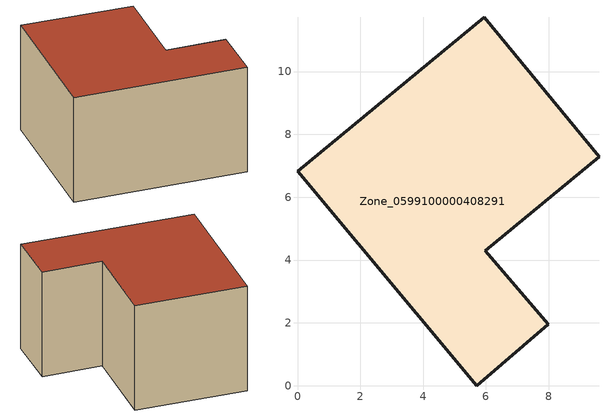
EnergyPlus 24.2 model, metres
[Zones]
Zone_0599100000408291
 floor ground (C_G): 0,6.83 5.94,11.73 9.6,7.29 5.98,4.29 7.99,1.95 5.71,0 z0
 wall outside (C_F): 5.71,0 7.99,1.95 5.98,4.29 9.6,7.29 5.94,11.73 0,6.83 5.71,0 z0:5.74
 roof outside (C_R): 5.94,11.73 0,6.83 5.71,0 7.99,1.95 5.98,4.29 9.6,7.29 z5.74
[BUILDING]
Pand.0599100000408291: North Axis=0; Terrain=City; Loads Convergence Tolerance Value=0.04; Temperature Convergence Tolerance Value=0.4; Solar Distribution=FullExterior; Maximum Number of Warmup Days=25; Minimum Number of Warmup Days=1
[Site:Location]
Rotterdam.The.Hague.AP_ZH_NLD Design_Conditions: Latitude=51.96; Longitude=4.45; Time Zone=1; Elevation=-4.5
[SITE:GROUNDTEMPERATURE:BUILDINGSURFACE]
18, 18, 18, 18, 18, 18, 18, 18, 18, 18, 18, 18
[MATERIAL] Thermal Absorptance=0.9; Solar Absorptance=0.7; Visible Absorptance=0.7
Name | Roughness | Thickness | Conductivity | Density | Specific Heat
G.TI.1992-2005 | MediumSmooth | 0.15 | 0.06 | 540 | 1210
F.TI.1992-2005 | Rough | 0.3 | 0.12 | 1920 | 840
R.TI.1992-2005 | MediumRough | 0.2 | 0.08 | 1500 | 1000
[CONSTRUCTION]
C_G: G.TI.1992-2005
C_F: F.TI.1992-2005
C_R: R.TI.1992-2005
[ZONE]
Zone_0599100000408291: Type=1; Multiplier=1; Ceiling Height=Autocalculate; Volume=Autocalculate; Floor Area=autocalculate; Part of Total Floor Area=Yes
[ZONEINFILTRATION:DESIGNFLOWRATE]
Infil_Zone_0599100000408291: Zone or ZoneList or Space or SpaceList=Zone_0599100000408291; Schedule=AlwaysOn; Design Flow Rate Calculation Method=Flow/Area; Flow Rate per Floor Area=0.0015; Constant Term Coefficient=1; Temperature Term Coefficient=0; Velocity Term Coefficient=0; Velocity Squared Term Coefficient=0
[HVACTEMPLATE:ZONE:IDEALLOADSAIRSYSTEM]
Zone_0599100000408291: Maximum Heating Supply Air Temperature=50; Minimum Cooling Supply Air Temperature=13; Maximum Heating Supply Air Humidity Ratio=0.0156; Minimum Cooling Supply Air Humidity Ratio=0.0077; Heating Limit=NoLimit; Cooling Limit=NoLimit; Dehumidification Control Type=ConstantSensibleHeatRatio; Cooling Sensible Heat Ratio=0.7; Dehumidification Setpoint=60; Humidification Control Type=None; Humidification Setpoint=30; Outdoor Air Method=None; Outdoor Air Flow Rate per Person=0.00944; Outdoor Air Flow Rate per Zone Floor Area=0; Outdoor Air Flow Rate per Zone=0; Demand Controlled Ventilation Type=None; Outdoor Air Economizer Type=NoEconomizer; Heat Recovery Type=None; Sensible Heat Recovery Effectiveness=0.7; Latent Heat Recovery Effectiveness=0.65
[ZONECONTROL:THERMOSTAT]
ThermostatControl_Zone_0599100000408291: Zone or ZoneList=Zone_0599100000408291; Control Type Schedule=DualSetpointControlType; Control 1=Thermostat_Zone_0599100000408291; Temperature Difference Between Cutout And Setpoint=0
[THERMOSTATSETPOINT:DUALSETPOINT]
Thermostat_Zone_0599100000408291: Heating Setpoint Temperature Schedule=HeatingSetpoint_Zone_0599100000408291; Cooling Setpoint Temperature Schedule=CoolingSetpoint_Zone_0599100000408291
[SCHEDULE:COMPACT]
HeatingSetpoint_Zone_0599100000408291: Through: 12/31, For: AllDays, Until: 24:00, 21
CoolingSetpoint_Zone_0599100000408291: Through: 12/31, For: AllDays, Until: 24:00, 24
DualSetpointControlType: Through: 12/31, For: AllDays, Until: 24:00, 4
AlwaysOn: Through: 12/31, For: AllDays, Until: 24:00, 1
